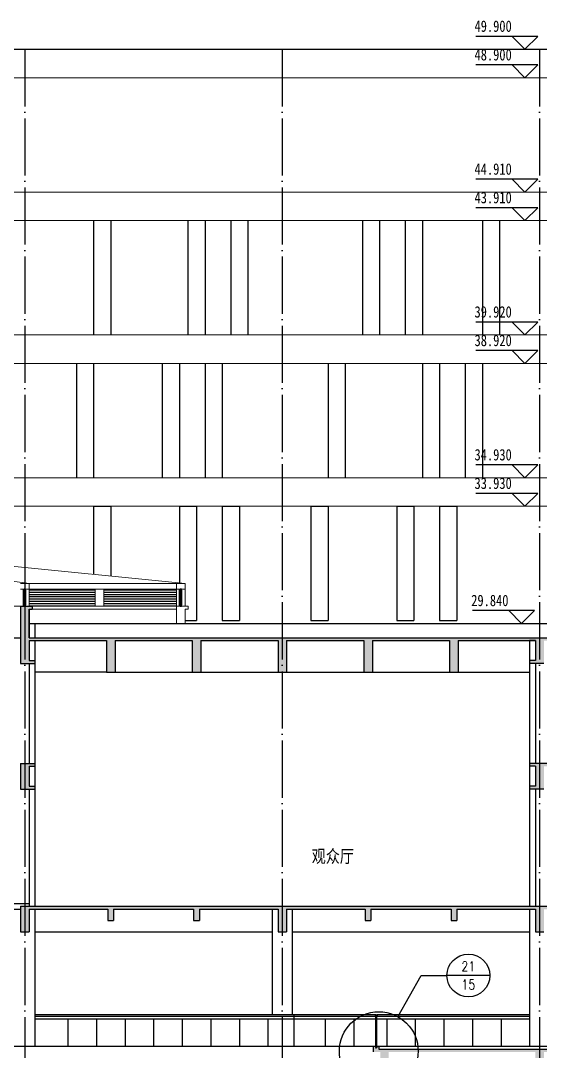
# Model space of a CAD drawing. Header units: millimetres. Extents: x 754901 to 867808, y 336140 to 408787.
# Drawn here: x 821846 to 840021, y 372707 to 408787 of the extents above; entities that cross this region are included whole.
import ezdxf
from ezdxf.enums import TextEntityAlignment as Align

# ---------------------------------------------------------------- set-up
doc = ezdxf.new("R2010")
doc.units = ezdxf.units.MM
doc.header["$LTSCALE"] = 1000
doc.header["$MEASUREMENT"] = 0
doc.linetypes.add('DASH', pattern=[0.35, 0.25, -0.1])
doc.linetypes.add('DOTE', pattern=[2.42, 2, -0.2, 0.02, -0.2])
doc.layers.get('0').update_dxf_attribs({"linetype": 'CONTINUOUS'})
doc.layers.add('A-ANNO-TEXT', color=2, linetype='CONTINUOUS', lineweight=9)
doc.layers.add('A-DOOR', color=1, linetype='CONTINUOUS', lineweight=15)
for name, color, linetype in [('A-DETL-MEDM', 3, 'CONTINUOUS'), ('DIM_ELEV', 3, 'CONTINUOUS'), ('DIM_IDEN', 3, 'CONTINUOUS'), ('DOTE', 1, 'DOTE'), ('PUB_TEXT', 7, 'CONTINUOUS'), ('RAIL', 163, 'CONTINUOUS'), ('Roof', 131, 'CONTINUOUS'), ('WALL', 255, 'CONTINUOUS'), ('WINDOW', 4, 'CONTINUOUS'), ('X_石材线', 251, 'CONTINUOUS'), ('填充', 251, 'CONTINUOUS')]:
    doc.layers.add(name, color=color, linetype=linetype)
doc.styles.add('-宋体', font='', dxfattribs={"width": 0.8})
doc.styles.add('_TCH_DIM', font='', dxfattribs={"width": 0.8})
doc.styles.add('_TCH_LABEL', font='COMPLEX', dxfattribs={"bigfont": 'GBCBIG'})
doc.styles.get('-宋体').set_extended_font_data('SimSun')
doc.styles.get('_TCH_DIM').set_extended_font_data('SimSun')

# ---------------------------------------------------------------- blocks, each defined once
blk = doc.blocks.new('BY')
at = {"layer": 'A-DETL-MEDM'}
for p, q in [((0, 0), (2, 0)), ((0, -12), (0, 0)), ((18, -30), (0, -12)), ((2, 0), (3, -3)), ((2, -3), (2, -11)), ((3, -3), (2, -3)), ((2, -11), (50, -59)), ((42, -54), (21, -32)), ((40, -70), (40, -68)), ((48, -68), (40, -68)), ((48, -70), (40, -70)), ((42, -56), (42, -54)), ((44, -56), (42, -56)), ((48, -60), (44, -56)), ((48, -68), (48, -60)), ((50, -70), (48, -70)), ((50, -59), (50, -70))]:
    blk.add_line(p, q, dxfattribs=at)
at = {"layer": 'A-DETL-MEDM', "extrusion": (0, 0, -1)}
blk.add_ellipse((20, -31), major_axis=(1.18, 1.18), ratio=1, start_param=1.570796, end_param=4.712389, dxfattribs=at)
blk = doc.blocks.new('*U5')
for centre, start, end in [((11, 4), 201.6724, 338.3274), ((33, -4), 21.6724, 158.3274)]:
    blk.add_arc(centre, 11.9, start, end)

msp = doc.modelspace()

# ---------------------------------------------------------------- hatches: boundary and pattern name
at = {"layer": 'RAIL'}
h = msp.add_hatch(dxfattribs=at)
h.set_pattern_fill('ANSI32', color=256, scale=29.985814, style=0)
h.set_pattern_definition([(45, (426386.982, 319098.95), (-7.9511897, 7.9511897), []), (45, (426392.283, 319098.95), (-7.9511897, 7.9511897), [])])
h.paths.add_polyline_path([(834255.8, 373957.3, 1), (834311.9, 373957.3, 1)])
h.paths.add_polyline_path([(834299.9, 373957.3, -1), (834267.8, 373957.3, -1)], flags=17)
at = {"layer": 'X_石材线'}
h = msp.add_hatch(dxfattribs=at)
h.set_pattern_fill('ANSI31', color=256, scale=50, angle=135, style=0)
h.set_pattern_definition([(180, (-397752.51, 276943.43), (-7e-15, -79.375), [])])
h.paths.add_polyline_path([(824455.5, 388286.1), (824455.5, 388886.1), (822145.9, 388886.1), (822145.9, 388286.1)])
h = msp.add_hatch(dxfattribs=at)
h.set_pattern_fill('ANSI31', color=256, scale=50, angle=135, style=0)
h.set_pattern_definition([(180, (-372789.02, 276943.43), (-7e-15, -79.375), [])])
h.paths.add_polyline_path([(827299.5, 388286.1), (827299.5, 388886.1), (824755.5, 388886.1), (824755.5, 388286.1)])
at = {"layer": '填充'}
for points in [[(842595.9, 387085.9), (845746.4, 387085.9), (845746.4, 386585.9), (845996.4, 386585.9), (845996.4, 387085.9), (848846.4, 387085.9), (848846.4, 386585.9), (849146.4, 386585.9), (849146.4, 387685.9), (852195.9, 387685.9), (852195.9, 387286.9), (852395.9, 387286.9), (852395.9, 387685.9), (854191, 387685.9), (854191, 387785.9), (848645.9, 387785.9), (848645.9, 387685.9), (848846.4, 387685.9), (848846.4, 387185.9), (822145.9, 387185.9), (822145.9, 388185.9), (822245.9, 388185.9), (822245.9, 388285.9), (821845.9, 388285.9), (821845.9, 386288.1), (822345.9, 386288.1), (822345.9, 386388.1), (822145.9, 386388.1), (822145.9, 387085.9), (824845.9, 387085.9), (824845.9, 385986.1), (825145.9, 385986.1), (825145.9, 387085.9), (827845.9, 387085.9), (827845.9, 385986.1), (828145.9, 385986.1), (828145.9, 387085.9), (830845.9, 387085.9), (830845.9, 385986.1), (831145.9, 385986.1), (831145.9, 387085.9), (833845.9, 387085.9), (833845.9, 385986.1), (834145.9, 385986.1), (834145.9, 387085.9), (836845.9, 387085.9), (836845.9, 385986.1), (837145.9, 385986.1), (837145.9, 387085.9), (839846.4, 387085.9), (839846.4, 386388.1), (839645.9, 386388.1), (839645.9, 386288.1), (840146.4, 386288.1), (840146.4, 387085.9), (842345.9, 387085.9), (842345.9, 386585.9), (842595.9, 386585.9)], [(822145.9, 382685.9), (822345.9, 382685.9), (822345.9, 382785.9), (821845.9, 382785.9), (821845.9, 381888.1), (822345.9, 381888.1), (822345.9, 381988.1), (822145.9, 381988.1)], [(845995.9, 382785.9), (839645.9, 382785.9), (839645.9, 382685.9), (839846.4, 382685.9), (839846.4, 381988.1), (839645.9, 381988.1), (839645.9, 381888.1), (840146.4, 381888.1), (840146.4, 382685.9), (842395.9, 382685.9), (842395.9, 382285.9), (842595.9, 382285.9), (842595.9, 382685.9), (845795.9, 382685.9), (845795.9, 382285.9), (845995.9, 382285.9)], [(822145.9, 377684.9), (824895.9, 377684.9), (824895.9, 377285.9), (825095.9, 377285.9), (825095.9, 377684.9), (827895.9, 377684.9), (827895.9, 377285.9), (828095.9, 377285.9), (828095.9, 377684.9), (830845.9, 377684.9), (830845.9, 376887.1), (831145.9, 376887.1), (831145.9, 377684.9), (833895.9, 377684.9), (833895.9, 377285.9), (834095.9, 377285.9), (834095.9, 377684.9), (836895.9, 377684.9), (836895.9, 377285.9), (837095.9, 377285.9), (837095.9, 377684.9), (839845.9, 377684.9), (839845.9, 376887.1), (840145.9, 376887.1), (840145.9, 377684.9), (843095.9, 377684.9), (843095.9, 377285.9), (843295.9, 377285.9), (843295.9, 377684.9), (845795.9, 377684.9), (845795.9, 377285.9), (845995.9, 377285.9), (845995.9, 377684.9), (848845.9, 377684.9), (848845.9, 376887.1), (849145.9, 376887.1), (849145.9, 377684.9), (852195.9, 377684.9), (852195.9, 377285.9), (852395.9, 377285.9), (852395.9, 377684.9), (854191, 377684.9), (854191, 377784.9), (821845.9, 377784.9), (821845.9, 376887.1), (822145.9, 376887.1)], [(849145.9, 372685.9), (851895.9, 372685.9), (851895.9, 372285.9), (852095.9, 372285.9), (852095.9, 372685.9), (854191, 372685.9), (854191, 372785.9), (834370.7, 372785.9), (834370.7, 372885.9), (834170.7, 372885.9), (834170.7, 372685.9), (834420.7, 372685.9), (834420.7, 371885.9), (834720.7, 371885.9), (834720.7, 372685.9), (839845.9, 372685.9), (839845.9, 371885.9), (840145.9, 371885.9), (840145.9, 372685.9), (842895.9, 372685.9), (842895.9, 372285.9), (843095.9, 372285.9), (843095.9, 372685.9), (845895.9, 372685.9), (845895.9, 372285.9), (846095.9, 372285.9), (846095.9, 372685.9), (848845.9, 372685.9), (848845.9, 371885.9), (849145.9, 371885.9)]]:
    msp.add_hatch(color=256, dxfattribs=at).paths.add_polyline_path(points)

# ---------------------------------------------------------------- linework, layer by layer
at = {"layer": 'A-ANNO-TEXT'}
for p, q in [((811195.9, 407785.9), (862195.9, 407785.9)), ((811195.9, 406785.9), (862195.9, 406785.9)), ((811195.9, 402785.9), (862195.9, 402785.9)), ((811195.9, 401785.9), (862195.9, 401785.9)), ((811195.9, 397785.9), (862195.9, 397785.9)), ((811195.9, 396785.9), (862195.9, 396785.9)), ((811195.9, 392785.9), (845645.9, 392785.9)), ((811195.9, 391785.9), (845795.9, 391785.9))]:
    msp.add_line(p, q, dxfattribs=at)
at = {"layer": 'A-DOOR', "color": 3}
for p, q in [((827599.5, 389086.1), (809491.7, 390885.9)), ((809491.7, 390885.9), (822145.9, 389086.1)), ((821845.9, 389086.1), (822145.9, 389086.1)), ((822145.9, 388286.1), (822145.9, 389086.1)), ((822145.9, 389086.1), (827299.5, 389086.1)), ((827299.5, 389086.1), (827599.5, 389086.1)), ((827299.5, 388286.1), (827299.5, 389086.1)), ((827599.5, 388286.1), (827599.5, 389086.1)), ((821845.9, 388886.1), (822145.9, 388886.1)), ((822145.9, 388886.1), (827299.5, 388886.1)), ((824455.5, 388286.1), (824455.5, 388886.1)), ((824755.5, 388286.1), (824755.5, 388886.1)), ((827299.5, 388886.1), (827599.5, 388886.1)), ((799792, 388286.1), (821845.9, 388286.1)), ((822145.9, 388286.1), (827299.5, 388286.1)), ((827299.5, 388286.1), (827299.5, 387685.9)), ((827299.5, 388286.1), (827699.5, 388286.1)), ((827699.5, 388286.1), (827699.5, 388186.1)), ((822245.9, 388186.1), (827299.5, 388186.1)), ((827599.5, 388186.1), (827599.5, 387685.9)), ((827599.5, 388186.1), (827699.5, 388186.1))]:
    msp.add_line(p, q, dxfattribs=at)
at = {"layer": 'DIM_ELEV'}
for p, q in [((839931.2, 408235.9), (837763.2, 408235.9)), ((839481.2, 407785.9), (839031.2, 408235.9)), ((839481.2, 407785.9), (839931.2, 408235.9)), ((839931.2, 407235.9), (837763.2, 407235.9)), ((839481.2, 406785.9), (839031.2, 407235.9)), ((839481.2, 406785.9), (839931.2, 407235.9)), ((839931.2, 403235.9), (837763.2, 403235.9)), ((839481.2, 402785.9), (839031.2, 403235.9)), ((839481.2, 402785.9), (839931.2, 403235.9)), ((839931.2, 402235.9), (837763.2, 402235.9)), ((839481.2, 401785.9), (839031.2, 402235.9)), ((839481.2, 401785.9), (839931.2, 402235.9)), ((839931.2, 398235.9), (837763.2, 398235.9)), ((839481.2, 397785.9), (839031.2, 398235.9)), ((839481.2, 397785.9), (839931.2, 398235.9)), ((839931.2, 397235.9), (837763.2, 397235.9)), ((839481.2, 396785.9), (839031.2, 397235.9)), ((839481.2, 396785.9), (839931.2, 397235.9)), ((839931.2, 393235.9), (837763.2, 393235.9)), ((839481.2, 392785.9), (839031.2, 393235.9)), ((839481.2, 392785.9), (839931.2, 393235.9)), ((839931.2, 392235.9), (837763.2, 392235.9)), ((839481.2, 391785.9), (839031.2, 392235.9)), ((839481.2, 391785.9), (839931.2, 392235.9)), ((839816.5, 388134.9), (837648.5, 388134.9)), ((839366.5, 387684.9), (838916.5, 388134.9)), ((839366.5, 387684.9), (839816.5, 388134.9))]:
    msp.add_line(p, q, dxfattribs=at)
at = {"layer": 'DIM_IDEN'}
for p, q in [((835041.3, 373919.9), (835848.3, 375363.5)), ((835848.3, 375363.5), (836752.1, 375363.5)), ((838252.1, 375363.5), (836752.1, 375363.5))]:
    msp.add_line(p, q, dxfattribs=at)
for centre, radius in [((837502.1, 375363.5), 750), ((834369.4, 372717.9), 1377.1)]:
    msp.add_circle(centre, radius, dxfattribs=at)
at = {"layer": 'DOTE'}
for p, q in [((821995.9, 407785.9), (821995.9, 345753.4)), ((830995.9, 407785.9), (830995.9, 345753.4)), ((839995.9, 407785.9), (839995.9, 345753.4))]:
    msp.add_line(p, q, dxfattribs=at)
at = {"layer": 'RAIL'}
for p, q in [((824395.9, 401785.9), (824395.9, 397785.9)), ((824995.9, 401785.9), (824995.9, 397785.9)), ((827695.9, 401785.9), (827695.9, 397785.9)), ((828295.9, 401785.9), (828295.9, 397785.9)), ((829195.9, 401785.9), (829195.9, 397785.9)), ((829795.9, 401785.9), (829795.9, 397785.9)), ((833795.9, 401785.9), (833795.9, 397785.9)), ((834395.9, 401785.9), (834395.9, 397785.9)), ((835295.9, 401785.9), (835295.9, 397785.9)), ((835895.9, 401785.9), (835895.9, 397785.9)), ((837995.9, 401785.9), (837995.9, 397785.9)), ((838595.9, 401785.9), (838595.9, 397785.9)), ((823795.9, 396785.9), (823795.9, 392785.9)), ((824395.9, 396785.9), (824395.9, 392785.9)), ((826795.9, 396785.9), (826795.9, 392785.9)), ((827395.9, 396785.9), (827395.9, 392785.9)), ((828295.9, 396785.9), (828295.9, 392785.9)), ((828895.9, 396785.9), (828895.9, 392785.9)), ((832595.9, 396785.9), (832595.9, 392785.9)), ((833195.9, 396785.9), (833195.9, 392785.9)), ((835895.9, 396785.9), (835895.9, 392785.9)), ((836495.9, 396785.9), (836495.9, 392785.9)), ((837395.9, 396785.9), (837395.9, 392785.9)), ((837995.9, 396785.9), (837995.9, 392785.9)), ((824395.9, 391785.9), (824395.9, 389404.5)), ((824995.9, 391785.9), (824995.9, 389344.9)), ((827395.9, 391785.9), (827395.9, 389106.3)), ((827995.9, 391785.9), (827995.9, 387785.9)), ((828895.9, 391785.9), (828895.9, 387785.9)), ((829495.9, 391785.9), (829495.9, 387785.9)), ((831995.9, 391785.9), (831995.9, 387785.9)), ((832595.9, 391785.9), (832595.9, 387785.9)), ((834995.9, 391785.9), (834995.9, 387785.9)), ((835595.9, 391785.9), (835595.9, 387785.9)), ((836495.9, 391785.9), (836495.9, 387785.9)), ((837095.9, 391785.9), (837095.9, 387785.9)), ((822345.9, 387685.9), (822345.9, 387185.9)), ((827599.5, 387785.9), (827995.9, 387785.9)), ((828895.9, 387785.9), (829495.9, 387785.9)), ((831995.9, 387785.9), (832595.9, 387785.9)), ((834995.9, 387785.9), (835595.9, 387785.9)), ((836495.9, 387785.9), (837095.9, 387785.9)), ((799792, 387187.1), (821845.9, 387187.1)), ((824845.9, 385986.1), (822345.9, 385986.1)), ((825145.9, 385986.1), (827845.9, 385986.1)), ((828145.9, 385986.1), (830845.9, 385986.1)), ((831145.9, 385986.1), (833845.9, 385986.1)), ((834145.9, 385986.1), (836845.9, 385986.1)), ((837145.9, 385986.1), (839645.9, 385986.1)), ((820013.5, 377885.9), (822145.9, 377885.9)), ((820213.5, 377684.9), (821845.9, 377684.9)), ((822345.9, 377684.9), (822345.9, 372885.9)), ((830645.9, 377685.9), (830645.9, 373985.4)), ((831345.9, 377685.9), (831345.9, 373985.4)), ((839645.9, 377684.9), (839645.9, 372885.9)), ((822345.9, 376885.9), (830645.9, 376885.9)), ((831345.9, 376885.9), (839645.9, 376885.9)), ((834269, 372885.9), (834269, 373933.5)), ((834299, 372885.9), (834299, 373933.7)), ((777395.9, 372885.9), (834170.7, 372885.9)), ((834370.7, 372885.9), (848645.9, 372885.9))]:
    msp.add_line(p, q, dxfattribs=at)
for radius in [28.1, 16.1]:
    msp.add_circle((834283.9, 373957.3), radius, dxfattribs=at)
at = {"layer": 'Roof'}
for points in [[(821969.9, 388846.3), (821969.9, 388325.8)], [(822019.9, 388846.3), (822019.9, 388325.8)], [(827423.5, 388846.3), (827423.5, 388325.8)], [(827473.5, 388846.3), (827473.5, 388325.8)]]:
    msp.add_lwpolyline(points, dxfattribs=at)
at = {"layer": 'WALL'}
for p, q in [((821845.9, 388285.9), (821845.9, 386288.1)), ((821845.9, 388285.9), (822245.9, 388285.9)), ((822245.9, 388285.9), (822245.9, 388185.9)), ((822145.9, 388185.9), (822145.9, 387185.9)), ((822145.9, 387185.9), (822145.9, 388185.9)), ((822145.9, 388185.9), (822245.9, 388185.9)), ((822145.9, 387685.9), (845645.9, 387685.9)), ((822145.9, 387185.9), (848846.4, 387185.9)), ((822145.9, 387085.9), (824845.9, 387085.9)), ((822145.9, 387085.9), (822145.9, 386388.1)), ((822345.9, 387085.9), (822345.9, 382784.9)), ((824845.9, 387085.9), (824845.9, 385986.1)), ((825145.9, 387085.9), (827845.9, 387085.9)), ((825145.9, 387085.9), (825145.9, 385986.1)), ((827845.9, 387085.9), (827845.9, 385986.1)), ((828145.9, 387085.9), (830845.9, 387085.9)), ((828145.9, 387085.9), (828145.9, 385986.1)), ((830845.9, 387085.9), (830845.9, 385986.1)), ((831145.9, 387085.9), (833845.9, 387085.9)), ((831145.9, 387085.9), (831145.9, 385986.1)), ((833845.9, 387085.9), (833845.9, 385986.1)), ((834145.9, 387085.9), (836845.9, 387085.9)), ((834145.9, 387085.9), (834145.9, 385986.1)), ((836845.9, 387085.9), (836845.9, 385986.1)), ((837145.9, 387085.9), (839846.4, 387085.9)), ((837145.9, 387085.9), (837145.9, 385986.1)), ((839645.9, 387085.9), (839645.9, 382785.9)), ((839846.4, 387085.9), (839645.9, 387085.9)), ((839846.4, 387085.9), (839846.4, 386388.1)), ((821845.9, 386288.1), (822345.9, 386288.1)), ((822145.9, 386388.1), (822345.9, 386388.1)), ((822145.9, 386288.1), (822145.9, 382784.9)), ((839846.4, 386388.1), (839645.9, 386388.1)), ((840146.4, 386288.1), (839645.9, 386288.1)), ((839845.9, 386288.1), (839845.9, 382785.9)), ((824845.9, 385986.1), (825145.9, 385986.1)), ((827845.9, 385986.1), (828145.9, 385986.1)), ((830845.9, 385986.1), (831145.9, 385986.1)), ((833845.9, 385986.1), (834145.9, 385986.1)), ((836845.9, 385986.1), (837145.9, 385986.1)), ((821845.9, 382785.9), (822345.9, 382785.9)), ((821845.9, 382785.9), (821845.9, 381888.1)), ((822145.9, 382685.9), (822345.9, 382685.9)), ((822145.9, 382685.9), (822145.9, 381988.1)), ((822345.9, 382784.9), (822345.9, 377784.9)), ((839645.9, 382785.9), (839645.9, 377784.9)), ((845995.9, 382785.9), (839645.9, 382785.9)), ((839846.4, 382685.9), (839645.9, 382685.9)), ((839846.4, 382685.9), (839846.4, 381988.1)), ((821845.9, 381888.1), (822345.9, 381888.1)), ((822145.9, 381988.1), (822345.9, 381988.1)), ((822145.9, 381887.1), (822145.9, 377784.9)), ((839846.4, 381988.1), (839645.9, 381988.1)), ((840146.4, 381888.1), (839645.9, 381888.1)), ((839845.9, 381888.1), (839845.9, 377784.9)), ((821845.9, 377784.9), (860695.9, 377784.9)), ((821845.9, 377784.9), (821845.9, 376887.1)), ((822145.9, 377684.9), (824895.9, 377684.9)), ((822145.9, 377684.9), (822145.9, 376887.1)), ((824895.9, 377685.9), (824895.9, 377285.9)), ((825095.9, 377685.9), (825095.9, 377285.9)), ((825095.9, 377684.9), (827895.9, 377684.9)), ((827895.9, 377685.9), (827895.9, 377285.9)), ((828095.9, 377685.9), (828095.9, 377285.9)), ((828095.9, 377684.9), (830845.9, 377684.9)), ((830845.9, 377684.9), (830845.9, 376887.1)), ((831145.9, 377684.9), (833895.9, 377684.9)), ((831145.9, 377684.9), (831145.9, 376887.1)), ((833895.9, 377685.9), (833895.9, 377285.9)), ((834095.9, 377685.9), (834095.9, 377285.9)), ((834095.9, 377684.9), (836895.9, 377684.9)), ((836895.9, 377685.9), (836895.9, 377285.9)), ((837095.9, 377685.9), (837095.9, 377285.9)), ((837095.9, 377684.9), (839845.9, 377684.9)), ((839845.9, 377684.9), (839845.9, 376887.1)), ((824895.9, 377285.9), (825095.9, 377285.9)), ((827895.9, 377285.9), (828095.9, 377285.9)), ((833895.9, 377285.9), (834095.9, 377285.9)), ((836895.9, 377285.9), (837095.9, 377285.9)), ((821845.9, 376887.1), (822145.9, 376887.1)), ((830845.9, 376887.1), (831145.9, 376887.1)), ((839845.9, 376887.1), (840145.9, 376887.1)), ((834170.7, 372885.9), (834170.7, 372685.9)), ((834170.7, 372885.9), (834370.7, 372885.9)), ((834370.7, 372885.9), (834370.7, 372785.9)), ((834370.7, 372785.9), (860995.9, 372785.9))]:
    msp.add_line(p, q, dxfattribs=at)
at = {"layer": 'WINDOW'}
for p, q in [((831395.9, 373985.4), (822345.9, 373985.4)), ((831395.9, 373929.3), (822345.9, 373929.3)), ((831395.9, 373829.3), (822345.9, 373829.3)), ((823495.9, 373829.3), (823495.9, 372885.9)), ((824495.9, 373829.3), (824495.9, 372885.9)), ((825495.9, 373829.3), (825495.9, 372885.9)), ((826495.9, 373829.3), (826495.9, 372885.9)), ((827495.9, 373829.3), (827495.9, 372885.9)), ((828495.9, 373829.3), (828495.9, 372885.9)), ((829495.9, 373829.3), (829495.9, 372885.9)), ((830495.9, 373829.3), (830495.9, 372885.9)), ((834269, 373985.4), (831345.9, 373985.4)), ((834269, 373929.3), (831345.9, 373929.3)), ((834269, 373829.3), (831345.9, 373829.3)), ((831395.9, 373985.4), (831395.9, 372885.9)), ((832495.9, 373829.3), (832495.9, 372885.9)), ((833495.9, 373829.3), (833495.9, 372885.9)), ((839645.9, 373985.4), (834299, 373985.4)), ((839645.9, 373929.3), (834299, 373929.3)), ((839645.9, 373829.3), (834299, 373829.3)), ((834645.9, 373829.3), (834645.9, 372885.9)), ((835645.9, 373829.3), (835645.9, 372885.9)), ((836645.9, 373829.3), (836645.9, 372885.9)), ((837645.9, 373829.3), (837645.9, 372885.9)), ((838645.9, 373829.3), (838645.9, 372885.9)), ((834245.3, 372885.9), (834245.3, 372870.7)), ((834245.3, 372870.7), (834323, 372870.7)), ((834253.2, 372870.7), (834258.8, 372885.9)), ((834259.3, 372870.7), (834264.8, 372885.9)), ((834272, 372870.7), (834277.6, 372885.9)), ((834278, 372870.7), (834283.6, 372885.9)), ((834296.8, 372870.7), (834302.3, 372885.9)), ((834302.8, 372870.7), (834308.4, 372885.9)), ((834323, 372870.7), (834323, 372885.9)), ((834323, 372870.7), (834323, 372885.9))]:
    msp.add_line(p, q, dxfattribs=at)
at = {"layer": 'WINDOW', "linetype": 'DASH', "ltscale": 0.05}
for p, q in [((834259.3, 372870.7), (834306.8, 372870.7)), ((834259.3, 372870.7), (834259.3, 372832.8)), ((834264.4, 372865.5), (834301.6, 372865.5)), ((834264.4, 372865.5), (834264.4, 372838)), ((834264.4, 372827.7), (834275.2, 372827.7)), ((834269.5, 372832.8), (834270, 372832.8)), ((834275.2, 372838), (834275.2, 372844.3)), ((834280.3, 372844.3), (834275.2, 372844.3)), ((834280.3, 372832.8), (834280.3, 372844.3)), ((834285.7, 372832.8), (834285.7, 372844.3)), ((834285.7, 372844.3), (834290.9, 372844.3)), ((834290.9, 372838), (834290.9, 372844.3)), ((834301.6, 372827.7), (834290.9, 372827.7)), ((834296.5, 372832.8), (834296, 372832.8)), ((834301.6, 372865.5), (834301.6, 372838)), ((834306.8, 372870.7), (834306.8, 372832.8))]:
    msp.add_line(p, q, dxfattribs=at)
at = {"layer": 'WINDOW'}
for points in [[(821969.9, 388846.3), (822019.9, 388846.3), (822019.9, 388886.1), (821969.9, 388886.1)], [(821974.9, 388851.3), (822014.9, 388851.3), (822014.9, 388881.1), (821974.9, 388881.1)], [(827423.5, 388846.3), (827473.5, 388846.3), (827473.5, 388886.1), (827423.5, 388886.1)], [(827428.5, 388851.3), (827468.5, 388851.3), (827468.5, 388881.1), (827428.5, 388881.1)], [(821969.9, 388286.1), (822019.9, 388286.1), (822019.9, 388325.8), (821969.9, 388325.8)], [(821974.9, 388291.1), (822014.9, 388291.1), (822014.9, 388320.8), (821974.9, 388320.8)], [(827423.5, 388286.1), (827473.5, 388286.1), (827473.5, 388325.8), (827423.5, 388325.8)], [(827428.5, 388291.1), (827468.5, 388291.1), (827468.5, 388320.8), (827428.5, 388320.8)]]:
    msp.add_lwpolyline(points, close=True, dxfattribs=at)
at = {"layer": 'WINDOW', "linetype": 'DASH', "ltscale": 0.05}
for centre, start, end in [((834264.4, 372832.8), 180, 270), ((834269.5, 372838), 180, 270), ((834270, 372838), 270, 0), ((834275.2, 372832.8), 270, 0), ((834290.9, 372832.8), 180, 270), ((834296, 372838), 180, 270), ((834296.5, 372838), 270, 0), ((834301.6, 372832.8), 270, 0)]:
    msp.add_arc(centre, 5.12, start, end, dxfattribs=at)
at = {"layer": '填充'}
for p, q in [((811195.9, 407785.9), (862195.9, 407785.9)), ((824395.9, 391785.9), (824995.9, 391785.9)), ((827395.9, 391785.9), (827995.9, 391785.9)), ((828895.9, 391785.9), (829495.9, 391785.9)), ((831995.9, 391785.9), (832595.9, 391785.9)), ((834995.9, 391785.9), (835595.9, 391785.9)), ((836495.9, 391785.9), (837095.9, 391785.9))]:
    msp.add_line(p, q, dxfattribs=at)

# ---------------------------------------------------------------- block references
at = {"layer": 'A-DETL-MEDM'}
for p in [(821969.9, 388842.2), (821969.9, 388751.6), (821969.9, 388660.9), (827423.5, 388842.2), (827423.5, 388751.6), (827423.5, 388660.9), (821969.9, 388570.2), (821969.9, 388479.5), (821969.9, 388407.5), (827423.5, 388570.2), (827423.5, 388479.5), (827423.5, 388407.5)]:
    msp.add_blockref('BY', p, dxfattribs=at)
at = {"layer": 'Roof', "rotation": 269.9999999999524}
for p, xscale in [((821939.9, 388866.1), 0.9745048726185567), ((821939.9, 388823), 0.9745048726185567), ((821939.9, 388779.9), 0.9745048726185567), ((821939.9, 388736.9), 0.9745048726185567), ((821939.9, 388693.8), 0.9745048726185567), ((821939.9, 388650.7), 0.9745048726185567), ((821939.9, 388607.6), 0.9745048726185567), ((827393.5, 388866.1), 0.9745048726184552), ((827393.5, 388823), 0.9745048726184552), ((827393.5, 388779.9), 0.9745048726184552), ((827393.5, 388736.9), 0.9745048726184552), ((827393.5, 388693.8), 0.9745048726184552), ((827393.5, 388650.7), 0.9745048726184552), ((827393.5, 388607.6), 0.9745048726184552), ((821939.9, 388564.5), 0.9745048726185567), ((821939.9, 388521.5), 0.9745048726185567), ((821939.9, 388478.4), 0.9745048726185567), ((821939.9, 388435.3), 0.9745048726185567), ((821939.9, 388392.2), 0.9745048726185567), ((821939.9, 388349.2), 0.9745048726185567), ((827393.5, 388564.5), 0.9745048726184552), ((827393.5, 388521.5), 0.9745048726184552), ((827393.5, 388478.4), 0.9745048726184552), ((827393.5, 388435.3), 0.9745048726184552), ((827393.5, 388392.2), 0.9745048726184552), ((827393.5, 388349.2), 0.9745048726184552)]:
    msp.add_blockref('*U5', p, dxfattribs=dict(at, xscale=xscale))

# ---------------------------------------------------------------- texts
at = {"layer": 'DIM_ELEV', "color": 7, "style": '_TCH_DIM', "width": 0.8}
for s, p in [('49.900', (837718.2, 408393.4)), ('48.900', (837718.2, 407393.4)), ('44.910', (837718.2, 403393.4)), ('43.910', (837718.2, 402393.4)), ('39.920', (837718.2, 398393.4)), ('38.920', (837718.2, 397393.4)), ('34.930', (837718.2, 393393.4)), ('33.930', (837718.2, 392393.4)), ('29.840', (837603.5, 388292.4))]:
    msp.add_text(s, height=398.73, dxfattribs=at).set_placement(p)
at = {"layer": 'DIM_IDEN', "color": 7, "style": '_TCH_LABEL'}
for s, p, p2 in [('21', (837262.8, 375509.2), (837741.3, 375509.2)), ('15', (837262.8, 374871.2), (837741.3, 374871.2))]:
    msp.add_text(s, height=346.49, dxfattribs=at).set_placement(p, p2, align=Align.FIT)
at = {"layer": 'PUB_TEXT', "style": '-宋体', "width": 0.8}
msp.add_text('观众厅', height=450, dxfattribs=at).set_placement((832025, 379311.9))

doc.saveas('drawing.dxf')
